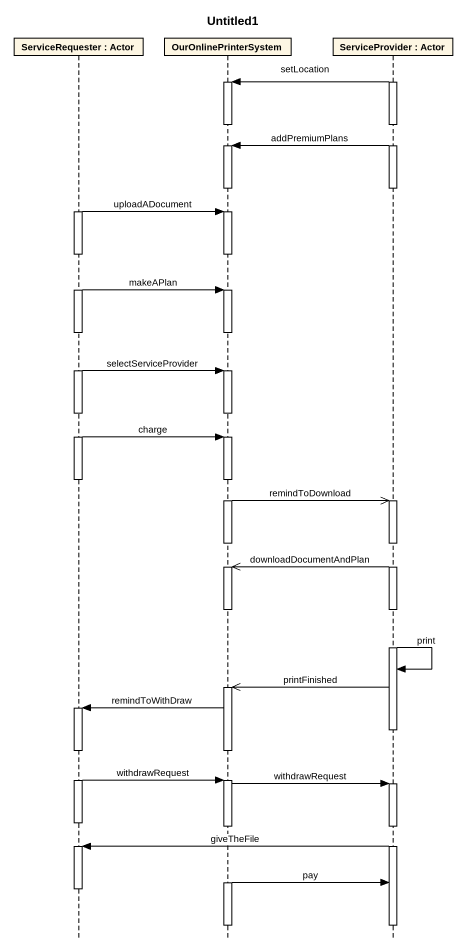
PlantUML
@startuml
title Untitled1
hide footbox
participant "ServiceRequester : Actor" as ServiceRequester
participant OurOnlinePrinterSystem
participant "ServiceProvider : Actor" as ServiceProvider

activate ServiceProvider
ServiceProvider -> OurOnlinePrinterSystem : setLocation
activate OurOnlinePrinterSystem
deactivate OurOnlinePrinterSystem
ServiceProvider -> OurOnlinePrinterSystem : addPremiumPlans
activate OurOnlinePrinterSystem
deactivate OurOnlinePrinterSystem
deactivate ServiceProvider
activate ServiceRequester
ServiceRequester -> OurOnlinePrinterSystem : uploadADocument
activate OurOnlinePrinterSystem
deactivate OurOnlinePrinterSystem
ServiceRequester -> OurOnlinePrinterSystem : makeAPlan
activate OurOnlinePrinterSystem
deactivate OurOnlinePrinterSystem
ServiceRequester -> OurOnlinePrinterSystem : selectServiceProvider
activate OurOnlinePrinterSystem
deactivate OurOnlinePrinterSystem
ServiceRequester -> OurOnlinePrinterSystem : charge
activate OurOnlinePrinterSystem
deactivate ServiceRequester
OurOnlinePrinterSystem ->> ServiceProvider : remindToDownload
activate ServiceProvider
deactivate OurOnlinePrinterSystem
ServiceProvider ->> OurOnlinePrinterSystem : downloadDocumentAndPlan
activate OurOnlinePrinterSystem
deactivate OurOnlinePrinterSystem
ServiceProvider -> ServiceProvider : print
ServiceProvider ->> OurOnlinePrinterSystem : printFinished
activate OurOnlinePrinterSystem
OurOnlinePrinterSystem -> ServiceRequester : remindToWithDraw
activate ServiceRequester
deactivate ServiceProvider
deactivate OurOnlinePrinterSystem
ServiceRequester -> OurOnlinePrinterSystem : withdrawRequest
activate OurOnlinePrinterSystem
OurOnlinePrinterSystem -> ServiceProvider : withdrawRequest
activate ServiceProvider
deactivate ServiceRequester
deactivate OurOnlinePrinterSystem
ServiceProvider -> ServiceRequester : giveTheFile
activate ServiceRequester
activate OurOnlinePrinterSystem
OurOnlinePrinterSystem -> ServiceProvider : pay
deactivate ServiceRequester
deactivate OurOnlinePrinterSystem
deactivate ServiceProvider
@enduml
